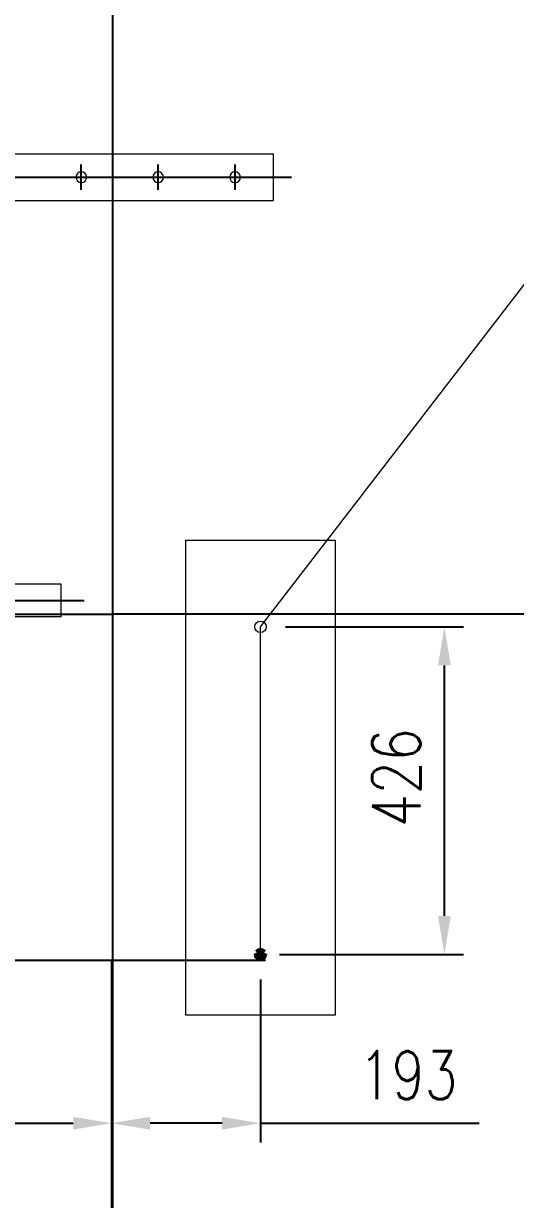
# Model space of a CAD drawing. Header units: millimetres. Extents: x -37020 to 35906, y -101 to 52234.
# Drawn here: x -21.037 to -20.397, y 389.7 to 391.228 of the extents above; entities that cross this region are included whole.
import ezdxf

# ---------------------------------------------------------------- set-up
doc = ezdxf.new("R2010")
doc.units = ezdxf.units.MM
doc.header["$PDMODE"] = 35
doc.header["$PDSIZE"] = 1
for name, pattern in [('ACAD_ISO04W100', [30, 24, -3, 0, -3]), ('CENTER', [50.800000000000004, 31.75, -6.35, 6.35, -6.35]), ('DASHDOTX2', [2, 1, -0.5, 0, -0.5]), ('HIDDEN', [9.524999999999999, 6.35, -3.175])]:
    doc.linetypes.add(name, pattern=pattern)
for name, color, linetype in [('Catenaria', 2, 'Continuous'), ('CI-Proyecciones', 1, 'HIDDEN'), ('EJES-COL', 1, 'DASHDOTX2'), ('galibo', 41, 'Continuous'), ('GE-Cotas', 1, 'Continuous'), ('Layer1', 1, 'Continuous'), ('M0_EQUIPOS', 2, 'Continuous')]:
    doc.layers.add(name, color=color, linetype=linetype)
doc.styles.add('Romans', font='romans.shx', dxfattribs={"width": 0.8})
doc.dimstyles.new('COTAS GENERAL', dxfattribs={"dimscale": 0.1, "dimtxt": 2.5, "dimasz": 2.5, "dimexe": 1, "dimexo": 1, "dimgap": 1.25, "dimtad": 1, "dimzin": 1, "dimdsep": 46, "dimtxsty": 'Romans', "dimcen": 1, "dimclrd": 2, "dimclre": 1, "dimclrt": 3, "dimaunit": 1, "dimadec": 3, "dimazin": 0, "dimtfac": 1, "dimtix": 1, "dimtmove": 0, "dimatfit": 0, "dimfxl": 1, "dimtolj": 1, "dimarcsym": 0})

# ---------------------------------------------------------------- blocks, each defined once
blk = doc.blocks.new('galibo TA')
at = {"layer": 'EJES-COL', "color": 1, "linetype": 'HIDDEN'}
blk.add_line((0, 8.497562149925216), (0, -2), dxfattribs=at)
at = {"layer": 'galibo', "linetype": 'HIDDEN'}
for p in [(-1.21000000089407, 5.700000001117587), (1.209999999031425, 5.700000001117587)]:
    blk.add_line(p, (0, 5.700000001117587), dxfattribs=at)
blk = doc.blocks.new('*D331')
at = {"layer": 'Defpoints', "color": 0, "transparency": 16777216}
for p in [(-20.72174111504212, 390.4439702184831), (-20.48996356504661, 390.4439702184831), (-20.72924111581132, 390.0183000125077)]:
    blk.add_point(p, dxfattribs=at)
at = {"layer": 'GE-Cotas', "color": 1, "lineweight": -2, "transparency": 16777216}
for p, q in [((-20.69674111504213, 390.4439702184831), (-20.46496356504661, 390.4439702184831)), ((-20.70424111581132, 390.0183000125077), (-20.46496356504661, 390.0183000125077))]:
    blk.add_line(p, q, dxfattribs=at)
at = {"layer": 'GE-Cotas', "color": 2, "lineweight": -2, "transparency": 16777216}
blk.add_line((-20.48996356504661, 390.0683000125077), (-20.48996356504661, 390.3939702184831), dxfattribs=at)
at = {"layer": 'GE-Cotas', "color": 2, "transparency": 16777216}
for points in [[(-20.48163023171328, 390.3939702184831), (-20.49829689837994, 390.3939702184831), (-20.48996356504661, 390.4439702184831)], [(-20.49829689837994, 390.0683000125077), (-20.48163023171328, 390.0683000125077), (-20.48996356504661, 390.0183000125077)]]:
    blk.add_solid(points, dxfattribs=at)
at = {"layer": 'GE-Cotas', "color": 3, "linetype": 'Continuous', "transparency": 16777216, "insert": (-20.55246356504661, 390.2478279470955), "char_height": 0.0625, "attachment_point": 5, "rotation": 90, "style": 'Romans'}
blk.add_mtext('\\A1;426', dxfattribs=at)
blk = doc.blocks.new('*D335')
at = {"layer": 'Defpoints', "color": 0, "transparency": 16777216}
for p in [(-23.19690978642489, 390.2392006860659), (-23.87384428449585, 390.0343582359377), (-20.74650070208232, 384.7605588173536)]:
    blk.add_point(p, dxfattribs=at)
at = {"layer": 'GE-Cotas', "color": 1, "lineweight": -2, "transparency": 16777216}
for p, q in [((-23.47384428449585, 390.2392006860659), (-23.67384428449585, 390.0343582359377)), ((-23.24690978642489, 390.2392006860659), (-23.47384428449585, 390.2392006860659)), ((-23.67384428449585, 390.0343582359377), (-24.40315976068633, 390.0343582359377))]:
    blk.add_line(p, q, dxfattribs=at)
at = {"layer": 'GE-Cotas', "color": 3, "linetype": 'Continuous', "transparency": 16777216, "insert": (-24.16975202259109, 390.1593582359377), "char_height": 0.125, "attachment_point": 5, "style": 'Romans'}
blk.add_mtext('\\A1;+5479', dxfattribs=at)
blk = doc.blocks.new('*D338')
at = {"layer": 'Defpoints', "color": 0, "transparency": 16777216}
for p in [(-20.92269861086112, 390.0105588173536), (-20.72924111504212, 390.0105550125227), (-20.92269861086112, 389.7989378159146)]:
    blk.add_point(p, dxfattribs=at)
at = {"layer": 'GE-Cotas', "color": 1, "lineweight": -2, "transparency": 16777216}
for p, q in [((-20.92269861086112, 389.9855588173536), (-20.92269861086112, 389.7739378159146)), ((-20.72924111504212, 389.9855550125228), (-20.72924111504212, 389.7739378159146))]:
    blk.add_line(p, q, dxfattribs=at)
at = {"layer": 'GE-Cotas', "color": 2, "lineweight": -2, "transparency": 16777216}
for p, q in [((-20.77924111504212, 389.7989378159146), (-20.87269861086112, 389.7989378159146)), ((-20.77924111504212, 389.7989378159146), (-20.82924111504212, 389.7989378159146)), ((-20.72924111504212, 389.7989378159146), (-20.44494051980402, 389.7989378159146))]:
    blk.add_line(p, q, dxfattribs=at)
at = {"layer": 'GE-Cotas', "color": 2, "transparency": 16777216}
for points in [[(-20.87269861086112, 389.8072711492479), (-20.87269861086112, 389.7906044825813), (-20.92269861086112, 389.7989378159146)], [(-20.77924111504212, 389.7906044825813), (-20.77924111504212, 389.8072711492479), (-20.72924111504212, 389.7989378159146)]]:
    blk.add_solid(points, dxfattribs=at)
at = {"layer": 'GE-Cotas', "color": 3, "linetype": 'Continuous', "transparency": 16777216, "insert": (-20.53709081742307, 389.8614378159146), "char_height": 0.0625, "attachment_point": 5, "style": 'Romans'}
blk.add_mtext('\\A1;193', dxfattribs=at)
blk = doc.blocks.new('*D339')
at = {"layer": 'Defpoints', "color": 0, "transparency": 16777216}
for p in [(-21.16226508799166, 390.1205588173537), (-20.92269861086112, 390.0105588173536), (-20.92269861086112, 389.7989416207455)]:
    blk.add_point(p, dxfattribs=at)
at = {"layer": 'GE-Cotas', "color": 1, "lineweight": -2, "transparency": 16777216}
for p, q in [((-21.16226508799166, 390.0955588173537), (-21.16226508799166, 389.7739416207455)), ((-20.92269861086112, 389.9855588173536), (-20.92269861086112, 389.7739416207455))]:
    blk.add_line(p, q, dxfattribs=at)
at = {"layer": 'GE-Cotas', "color": 2, "lineweight": -2, "transparency": 16777216}
blk.add_line((-21.11226508799166, 389.7989416207455), (-20.97269861086112, 389.7989416207455), dxfattribs=at)
at = {"layer": 'GE-Cotas', "color": 2, "transparency": 16777216}
for points in [[(-21.11226508799166, 389.8072749540788), (-21.11226508799166, 389.7906082874122), (-21.16226508799166, 389.7989416207455)], [(-20.97269861086112, 389.7906082874122), (-20.97269861086112, 389.8072749540788), (-20.92269861086112, 389.7989416207455)]]:
    blk.add_solid(points, dxfattribs=at)
at = {"layer": 'GE-Cotas', "color": 3, "linetype": 'Continuous', "transparency": 16777216, "insert": (-21.13041875325766, 389.8614416207455), "char_height": 0.0625, "attachment_point": 5, "style": 'Romans'}
blk.add_mtext('\\A1;240', dxfattribs=at)
blk = doc.blocks.new('p in 2000')
at = {"layer": 'Layer1', "linetype": 'Continuous', "lineweight": 15}
for p, q in [((-150.6178893261857, 229.4305785576893), (-150.1928893708831, 229.4305785576893)), ((-150.6178893261857, 229.3702785576892), (-150.6178893261857, 229.4305785576893)), ((-149.6998666606772, 229.3702785576892), (-150.6178893261857, 229.3702785576892)), ((-150.3417248609138, 228.8715332587257), (-150.2649104342462, 228.8715332587257)), ((-150.3417248609138, 228.8293238567357), (-150.3417248609138, 228.8715332587257)), ((-150.3417248609138, 228.8293238567357), (-150.2649104342462, 228.8293238567357))]:
    blk.add_line(p, q, dxfattribs=at)
at = {"layer": 'Layer1', "linetype": 'CENTER'}
for p, q in [((-150.567889326186, 229.3839818898436), (-150.567889326186, 229.4168752255349)), ((-150.4678893261856, 229.3839818898436), (-150.4678893261856, 229.4168752255349)), ((-150.3678893261857, 229.3839818898436), (-150.3678893261857, 229.4168752255349)), ((-148.1678893679026, 229.4004285577306), (-150.6414842503999, 229.4004285577306)), ((-149.3066002358636, 228.8504285577305), (-150.3714954839901, 228.8504285577305))]:
    blk.add_line(p, q, dxfattribs=at)
at = {"layer": 'Layer1', "linetype": 'Continuous', "lineweight": 15}
for centre in [(-150.567889326186, 229.4004285576893), (-150.4678893261856, 229.4004285576893), (-150.3678893261857, 229.4004285576893)]:
    blk.add_circle(centre, 0.007, dxfattribs=at)

msp = doc.modelspace()

# ---------------------------------------------------------------- hatches: boundary and pattern name
at = {"layer": 'M0_EQUIPOS', "linetype": 'Continuous', "lineweight": 15}
h = msp.add_hatch(color=82, dxfattribs=at)
edge = h.paths.add_edge_path()
edge.add_line((-20.73319644656853, 390.0210647206981), (-20.73487372688188, 390.0231359522289))
edge.add_arc((-20.73457841351483, 390.0233750965685), 0.0003799999999458025, 136.4425671909492, 219.0005027195412, ccw=False)
edge.add_arc((-20.72924111581132, 390.0183000125077), 0.007745000000017033, 43.5574161364666, 136.4425671951799, ccw=False)
edge.add_arc((-20.72390381663142, 390.0233750950158), 0.0003800000000052038, -39.00050272216038, 43.55741613768919, ccw=False)
edge.add_line((-20.72360850326435, 390.0231359506761), (-20.72528578232032, 390.0210647206981))
edge.add_arc((-20.72499047216907, 390.0208255756749), 0.0003799979309901004, 140.9991120410371, 242.9988439380588)
edge.add_line((-20.7251629944512, 390.0204869985201), (-20.72170409641273, 390.0187245433268))
edge.add_arc((-20.72187661735775, 390.0183859631686), 0.0003799999999880843, 0.668665561006776, 62.99922916706339, ccw=False)
edge.add_arc((-20.72924111581137, 390.0183000125077), 0.007744999999268113, -180.66865466468823, 0.6686655672796746, ccw=False)
edge.add_arc((-20.73660561428132, 390.0183859617672), 0.0003800000000074373, 117.0007708283662, 179.3313453370986, ccw=False)
edge.add_line((-20.73677813522632, 390.0187245419254), (-20.73331923443762, 390.0204869985201))
edge.add_arc((-20.73349175671976, 390.0208255756749), 0.0003799979309863085, 297.0011560646399, 399.000887961658)

# ---------------------------------------------------------------- linework, layer by layer
at = {"color": 8, "linetype": 'ACAD_ISO04W100', "ltscale": 10}
for p, q in [((-20.72269861086403, 390.0105588173536, -20.78516284773988), (-21.12269861085821, 390.0105588173536, -20.78516284773988)), ((-20.92237451048175, 384.7605588173536, -20.78516284773988), (-20.92269861086112, 390.0105588173536, -20.78516284773988))]:
    msp.add_line(p, q, dxfattribs=at)
at = {"color": 82, "linetype": 'Continuous', "lineweight": 15, "elevation": -9.305162847739876}
for points in [[(-20.72924111504212, 390.4439702184831), (-20.19391016533438, 391.1374845055494), (-18.69051807121189, 391.1374845055494)], [(-20.72924111581132, 390.0183000125077), (-20.72924111504212, 390.4439702184831)]]:
    msp.add_lwpolyline(points, dxfattribs=at)
msp.add_lwpolyline([(-20.63208321348653, 390.5564623216888), (-20.63208321348653, 389.9391794986014), (-20.82639901659774, 389.9391794986014), (-20.82639901659774, 390.5564623216888)], close=True, dxfattribs=at)
msp.add_lwpolyline([(-20.7331964465656, 390.0210647207902), (-20.73487372688662, 390.0231359522774, -0.3766619774624556), (-20.73485379344031, 390.0236369474775, -0.429040410710778), (-20.72362843663261, 390.0236369458477, -0.3766618944126772), (-20.72360850324451, 390.023135950764), (-20.72528578231406, 390.0210647207902, 0.4769740967383817), (-20.72516299444662, 390.0204869985798), (-20.72170409639778, 390.0187245433669, -0.2788784525341982), (-20.72149664321744, 390.0183903978656, -1.011738952504182), (-20.73698558839799, 390.0183903963522, -0.2788785038059141), (-20.73677813521765, 390.0187245419699), (-20.73331923443304, 390.0204869985798, 0.4769740967383626)], format="xyb", close=True, dxfattribs=at)
at = {"color": 82, "linetype": 'Continuous', "lineweight": 15}
msp.add_circle((-20.72924111504212, 390.4439702184831, -9.305162847739876), 0.007500000000000003, dxfattribs=at)
at = {"layer": 'Layer1', "color": 82, "linetype": 'Continuous', "lineweight": 15}
msp.add_circle((-20.72924111504212, 390.4439702184831, -9.305162847739876), 0.007500000000000003, dxfattribs=at)
at = {"layer": 'M0_EQUIPOS', "color": 82, "linetype": 'Continuous', "lineweight": 15, "elevation": -9.305162847739876}
msp.add_lwpolyline([(-20.73319644656853, 390.0210647206981), (-20.73487372688188, 390.0231359522289, -0.3766619774624556), (-20.73485379343701, 390.0236369474773, -0.429040410710778), (-20.72362843663301, 390.0236369458445, -0.3766618944126772), (-20.72360850326435, 390.0231359506761), (-20.72528578232032, 390.0210647206981, 0.4769740967383817), (-20.7251629944512, 390.0204869985201), (-20.72170409641273, 390.0187245433268, -0.2788784525341982), (-20.7214966432352, 390.0183903978258, -1.011738952504182), (-20.73698558840472, 390.0183903963522, -0.2788785038059141), (-20.73677813522632, 390.0187245419254), (-20.73331923443762, 390.0204869985201, 0.4769740967383626)], format="xyb", close=True, dxfattribs=at)

# ---------------------------------------------------------------- block references
at = {"layer": 'Catenaria', "linetype": 'Continuous', "xscale": -1}
msp.add_blockref('p in 2000', (-171.3301544551574, 161.6279012581614, -20.78516284773988), dxfattribs=at)
at = {"layer": 'CI-Proyecciones', "ltscale": 100, "xscale": -1}
msp.add_blockref('galibo TA', (-20.92155512351409, 384.7605568082, -20.78516284773988), dxfattribs=at)

# ---------------------------------------------------------------- dimensions: what is measured, and where the dimension line sits
at = {"layer": 'GE-Cotas'}
for base, p1, p2, angle, picture, middle in [((-20.48996356504661, 390.4439702184831, -9.305162847739876), (-20.72924111581132, 390.0183000125077, -9.305162847739876), (-20.72174111504212, 390.4439702184831, -9.305162847739876), 90.00000000000001, '*D331', (-20.48996356504661, 390.2478279470955, -9.305162847739876)), ((-20.92269861086112, 389.7989416207455, -20.78516284773988), (-21.16226508799166, 390.1205588173537, -20.78516284773988), (-20.92269861086112, 390.0105588173536, -20.78516284773988), 180, '*D339', (-21.13041875325766, 389.7989416207455, -20.78516284773988)), ((-20.92269861086112, 389.7989378159146, -9.305162847739876), (-20.72924111504212, 390.0105550125227, -9.305162847739876), (-20.92269861086112, 390.0105588173536, -20.78516284773988), 180, '*D338', (-20.53709081742307, 389.7989378159146, -9.305162847739876))]:
    dim = msp.add_linear_dim(base=base, p1=p1, p2=p2, angle=angle, dimstyle='COTAS GENERAL', override={"dimscale": 0.025, "dimasz": 2, "dimdec": 0, "dimlfac": 1000, "dimdsep": 44}, dxfattribs=at)
    dim.commit()
    dim.dimension.update_dxf_attribs({"geometry": picture, "text_midpoint": middle, "dimtype": 160})
dim = msp.add_ordinate_dim(feature_location=(-23.19690978642489, 390.2392006860659, -20.78516284773988), offset=(-0.6769344980709597, -0.20484245012818292), dtype=0, origin=(-20.74650070208232, 384.7605588173536, -20.78516284773988), text='+<>', dimstyle='COTAS GENERAL', override={"dimscale": 0.05, "dimasz": 2, "dimdec": 0, "dimlfac": 1000, "dimdsep": 44}, dxfattribs=at)
dim.commit()
dim.dimension.update_dxf_attribs({"geometry": '*D335', "text_midpoint": (-24.16975202259109, 390.1593582359377, -20.78516284773988)})

doc.saveas('drawing.dxf')
